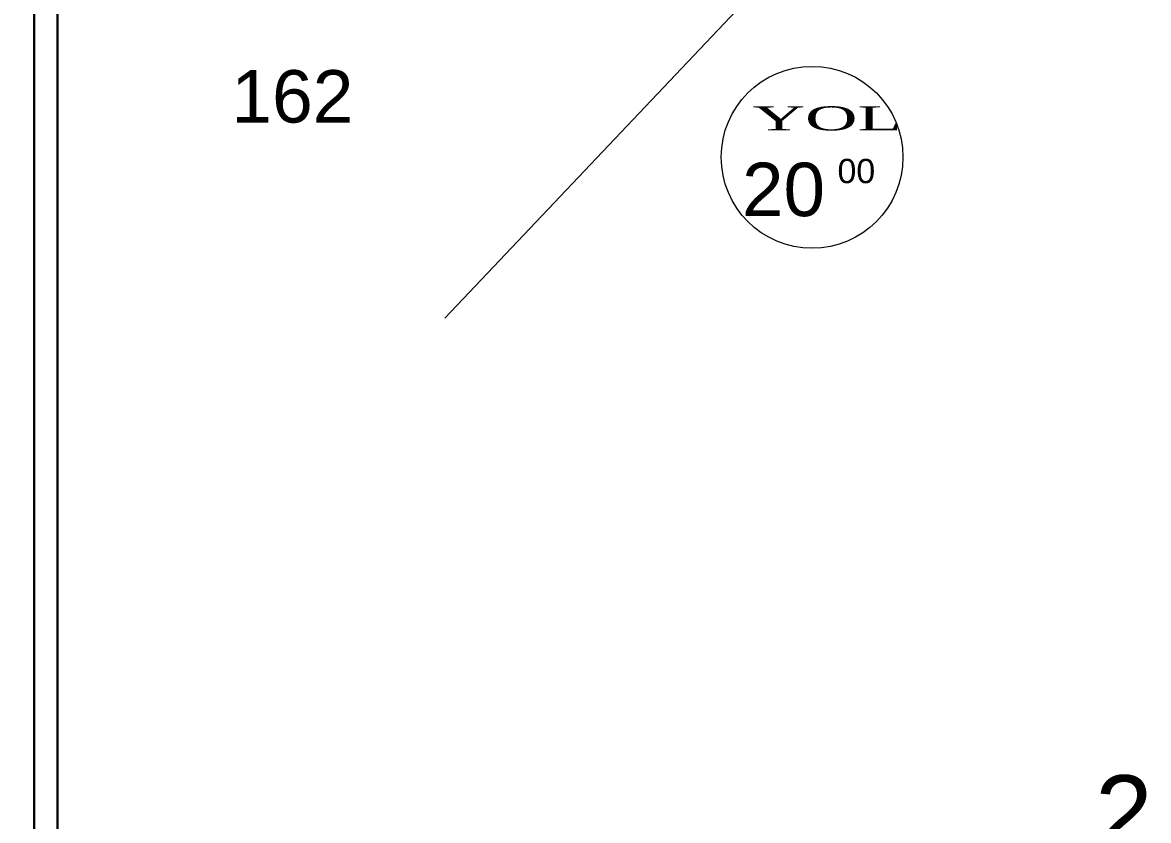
# Model space of a CAD drawing. Header units: millimetres. Extents: x 2232 to 85269, y -3593 to 5869.
# Drawn here: x 7216 to 8184, y 2915 to 3600 of the extents above; entities that cross this region are included whole.
import ezdxf

# ---------------------------------------------------------------- set-up
doc = ezdxf.new("R2010")
doc.units = ezdxf.units.MM
for name, color, linetype, lineweight in [('duvar', 232, 'Continuous', 30), ('KALAN', 132, 'Continuous', 0), ('sıva iç', 21, 'Continuous', 0), ('yazı', 11, 'Continuous', 20), ('çerceve', 4, 'Continuous', 30), ('ÖLÇÜ İÇ', 7, 'Continuous', 9)]:
    doc.layers.add(name, color=color, linetype=linetype, lineweight=lineweight)
doc.layers.add('Yazi', color=7, linetype='Continuous')
doc.layers.add('YAZI_YOL', color=7, linetype='Continuous')
doc.styles.get("Standard").update_dxf_attribs({"font": 'arial.ttf'})
doc.styles.add('Times roman', font='times.ttf')

# ---------------------------------------------------------------- blocks, each defined once
blk = doc.blocks.new('fgfd')
blk.add_polyline3d([(1143740.1, -438816.5, -138060.7), (1145527.2, -439339, -138060.7), (1144255.5, -440681.5, -138060.7)])
at = {"layer": 'duvar', "color": 1, "lineweight": 15}
blk.add_circle((1145517.1, -440129.2), 312.3, dxfattribs=at)
blk.add_circle((1145517.1, -440129.2), 312.3, dxfattribs=at)
at = {"layer": 'KALAN'}
blk.add_text('26', height=255, dxfattribs=at).set_placement((1146489.5, -442506.7, -138060.7))
at = {"layer": 'Yazi'}
blk.add_text('162', height=180, dxfattribs=at).set_placement((1143521.4, -440010, -138060.7))
at = {"layer": 'YAZI_YOL', "lineweight": 0}
for s, height, p in [('00', 83.42, (1145604.3, -440218.1)), ('20', 183.52, (1145276.4, -440331.4))]:
    blk.add_text(s, height=height, dxfattribs=at).set_placement(p)
at = {"layer": 'yazı', "color": 2, "style": 'Times roman', "width": 2}
blk.add_text('YOL', height=82.61, dxfattribs=at).set_placement((1145312.7, -440036.8))
blk = doc.blocks.new('GGGGG')
at = {"layer": 'sıva iç'}
blk.add_blockref('fgfd', (0, 0), dxfattribs=at)

msp = doc.modelspace()

# ---------------------------------------------------------------- linework, layer by layer
at = {"layer": 'çerceve'}
for points in [[(7226.46, 1368.75), (3332.36, 1368.75), (3332.36, 5868.75), (7226.46, 5868.75)], [(11120.55, 1368.75), (7226.46, 1368.75), (7226.46, 5868.75), (11120.55, 5868.75)], [(11100.55, 1389.19), (7246.46, 1388.75), (7246.46, 5851.25), (11100.55, 5851.25)]]:
    msp.add_lwpolyline(points, close=True, dxfattribs=at)

# ---------------------------------------------------------------- block references
at = {"layer": 'ÖLÇÜ İÇ', "xscale": 0.25, "yscale": 0.25, "zscale": 0.25}
msp.add_blockref('GGGGG', (-278484.47, 113516.85), dxfattribs=at)

doc.saveas('drawing.dxf')
